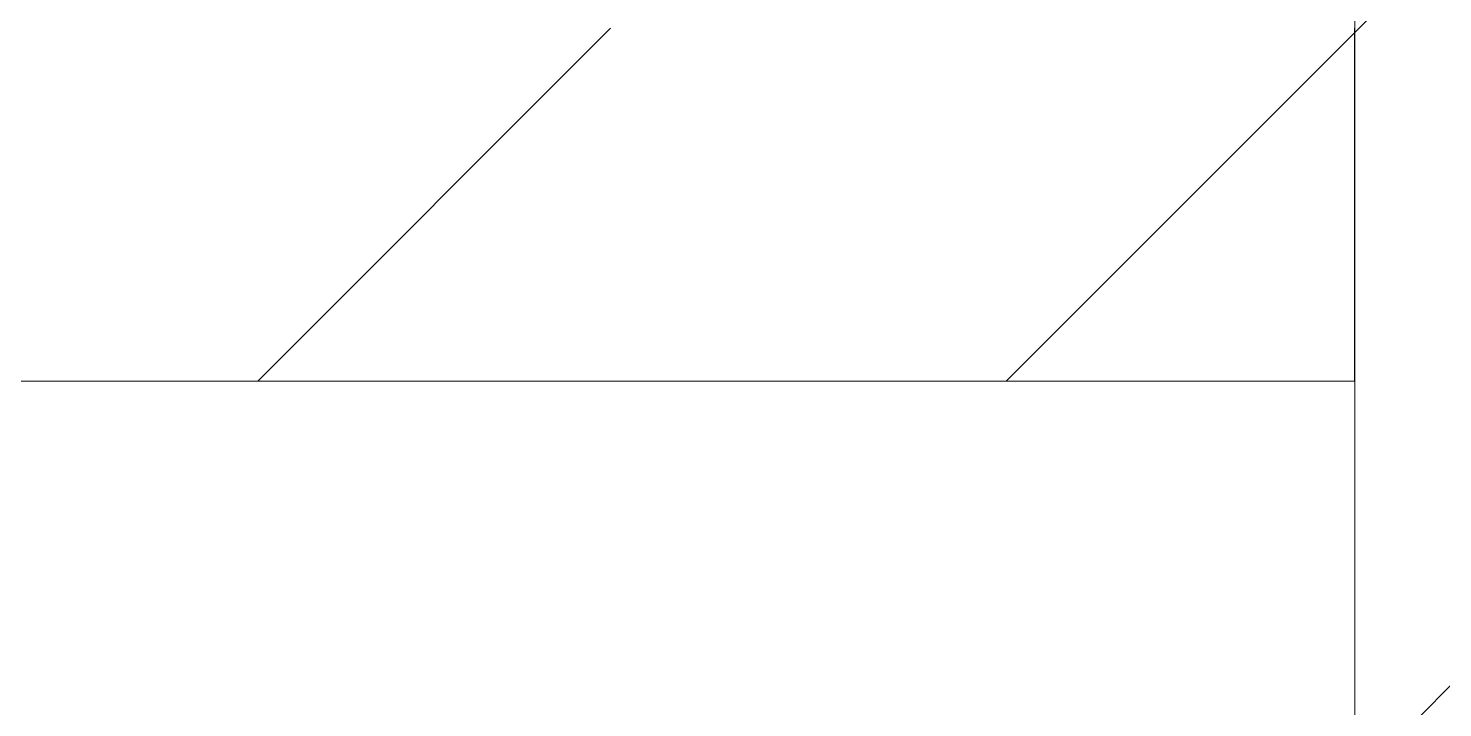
# Model space of a CAD drawing. Header units: millimetres. Extents: x -4000 to 187956, y -58990 to 162485.
# Drawn here: x 3398 to 4200, y 77165 to 77550 of the extents above; entities that cross this region are included whole.
import ezdxf

# ---------------------------------------------------------------- set-up
doc = ezdxf.new("R2010")
doc.units = ezdxf.units.MM
doc.layers.add('A-WALL', color=113, linetype='Continuous', lineweight=13)
doc.layers.add('A-WALL-PATT', color=111, linetype='Continuous', lineweight=13)
pattern_1 = [(45, (0, 0), (-212.132, 212.132), [])]

# ---------------------------------------------------------------- blocks, each defined once
blk = doc.blocks.new('CMF2_NHAXUONG_A_rvt-1-FFS - TANG 1')
at = {"layer": 'A-WALL-PATT', "lineweight": 9}
h = blk.add_hatch(dxfattribs=at)
h.set_pattern_fill('FP_12', color=250, style=0, pattern_type=2)
h.set_pattern_definition(pattern_1)
h.paths.add_polyline_path([(4150, 76100), (4350, 76100), (4350, 78800), (4150, 78800), (4150, 76674.37)])
h = blk.add_hatch(dxfattribs=at)
h.set_pattern_fill('FP_12', color=250, style=0, pattern_type=2)
h.set_pattern_definition(pattern_1)
h.paths.add_polyline_path([(2256.76, 77350), (4149.79, 77350), (4149.79, 77550), (499.79, 77550), (499.79, 77350), (1689.88, 77350)])
at = {"layer": 'A-WALL', "color": 50, "lineweight": 15}
for p, q in [((4150, 78800), (4150, 76100)), ((4149.79, 77350), (4149.79, 77550)), ((499.79, 77350), (4149.79, 77350))]:
    blk.add_line(p, q, dxfattribs=at)

msp = doc.modelspace()

# ---------------------------------------------------------------- block references
at = {"lineweight": 5}
msp.add_blockref('CMF2_NHAXUONG_A_rvt-1-FFS - TANG 1', (0, 0), dxfattribs=at)

doc.saveas('drawing.dxf')
